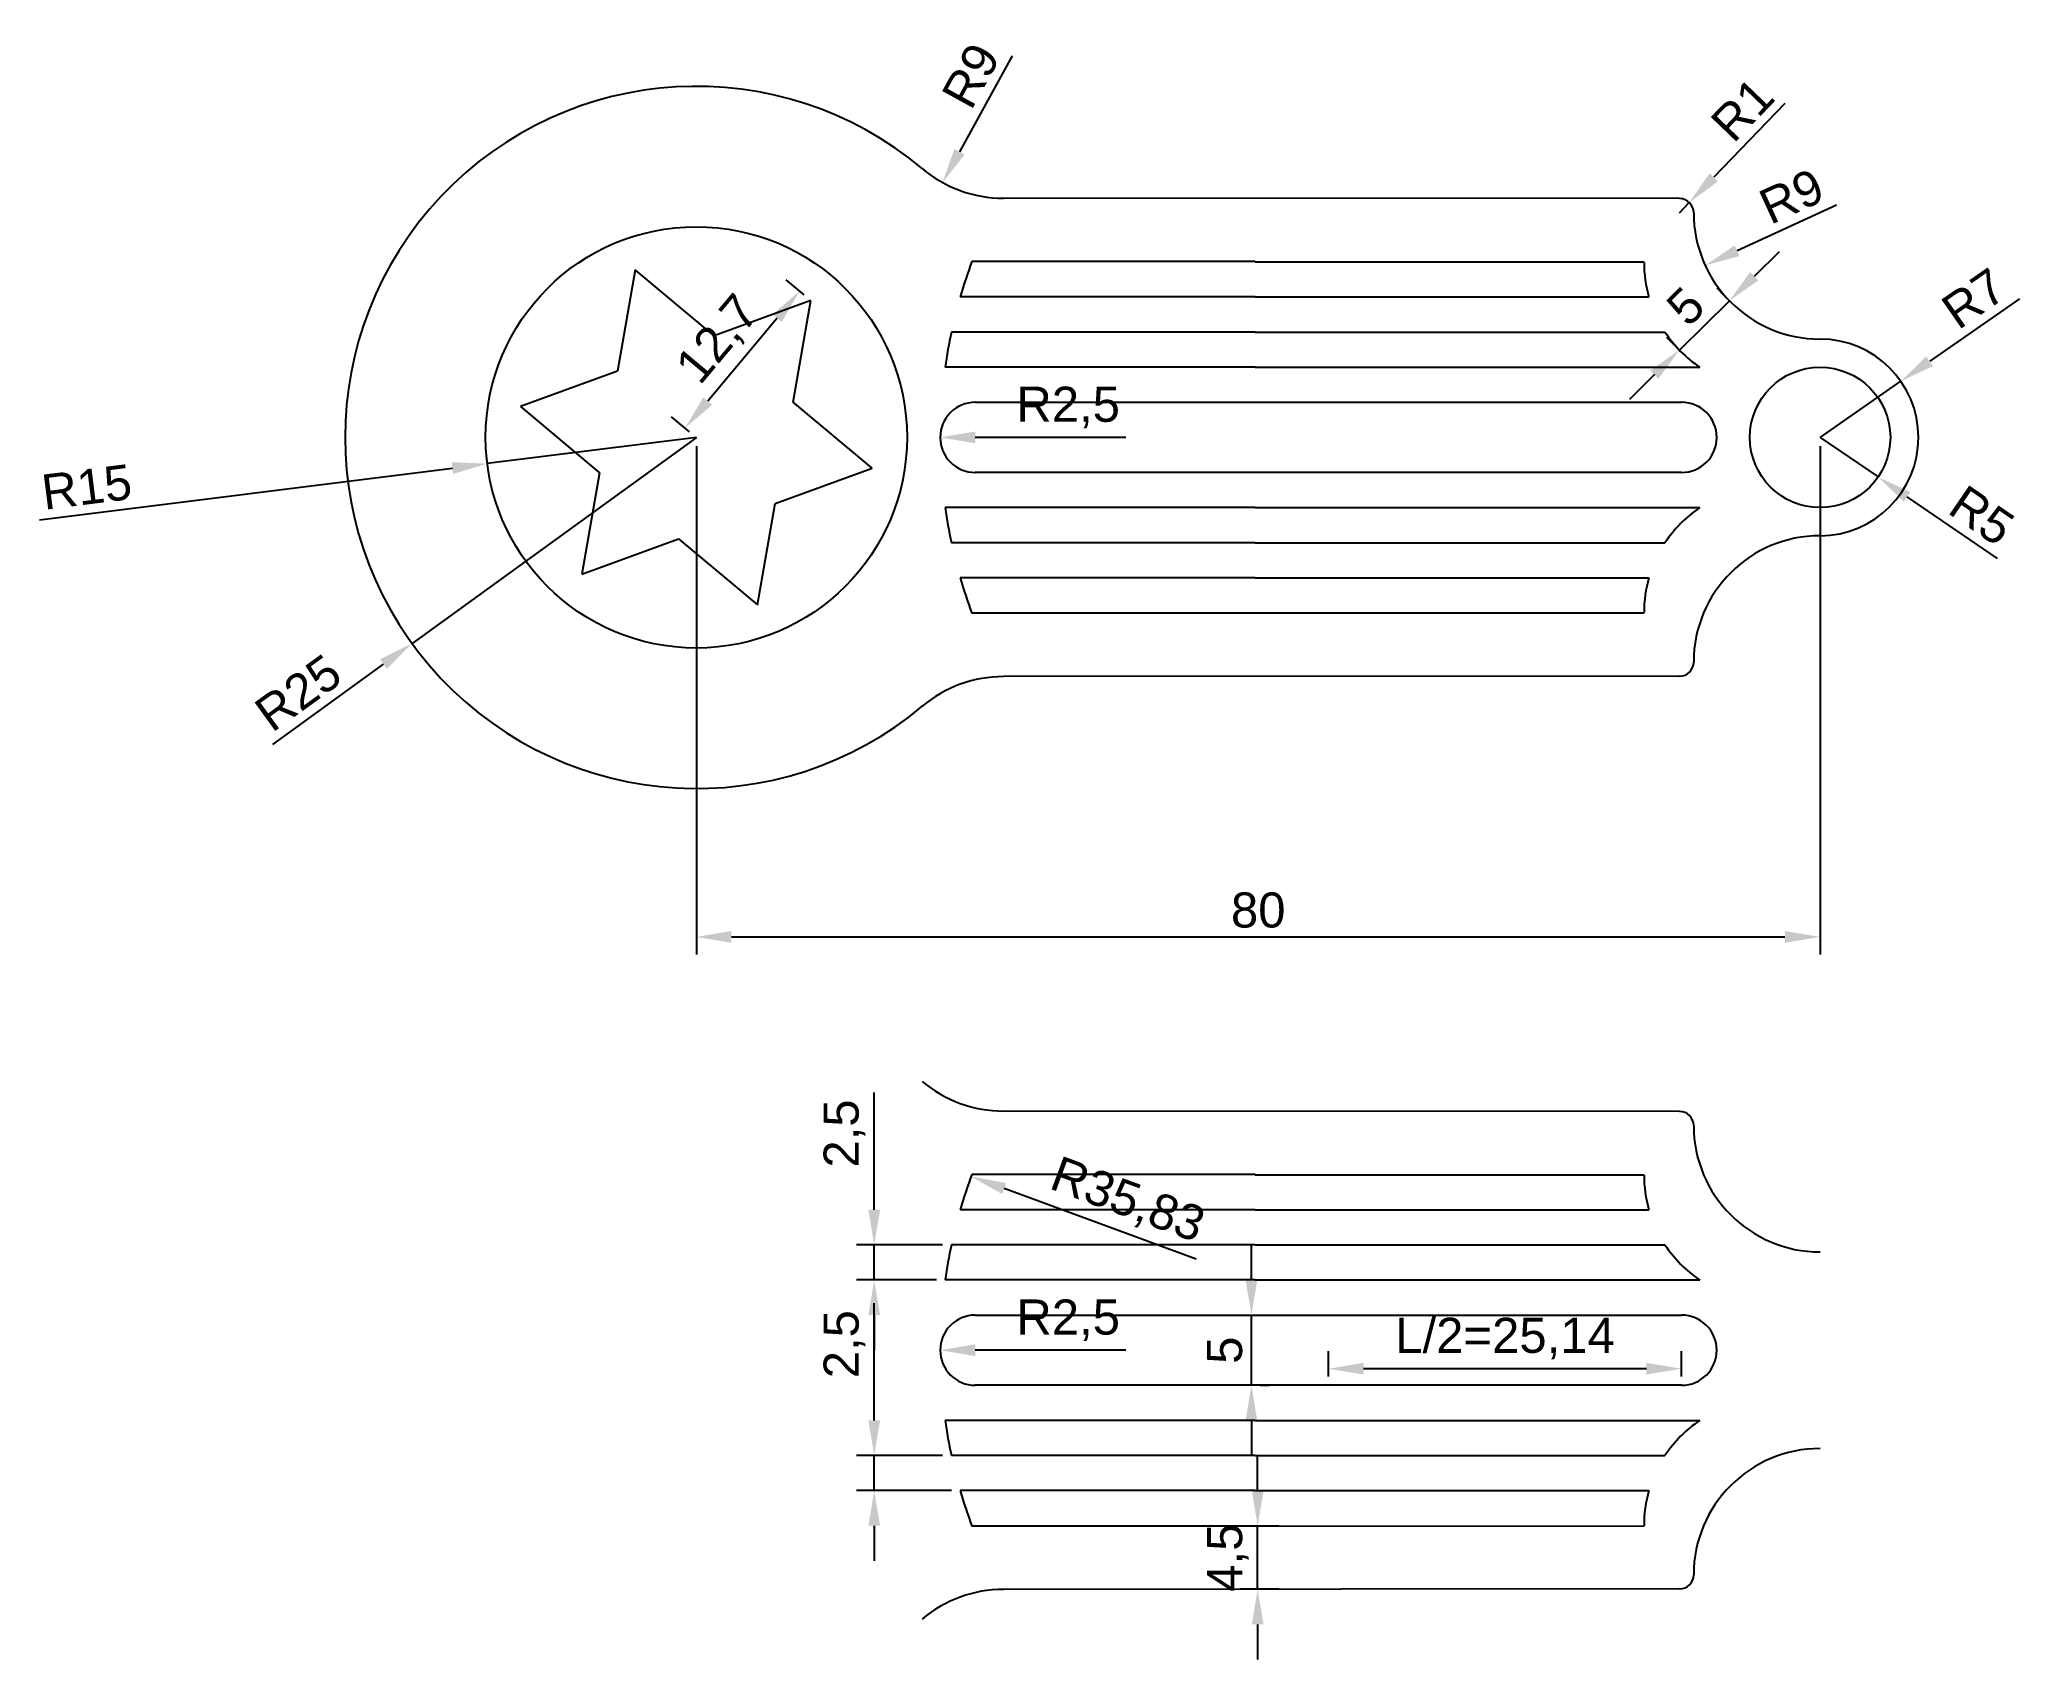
# Model space of a CAD drawing. Header units: millimetres. Extents: x 453 to 594, y 413 to 528.
import ezdxf

# ---------------------------------------------------------------- set-up
doc = ezdxf.new("R2010")
doc.units = ezdxf.units.MM
doc.styles.get("Standard").update_dxf_attribs({"font": 'arial.ttf'})
doc.dimstyles.new('ISO-25', dxfattribs={"dimtxt": 2.5, "dimasz": 2.5, "dimexe": 1.25, "dimexo": 0.625, "dimtad": 1, "dimtxsty": 'Standard', "dimcen": 2.5, "dimadec": 0, "dimazin": 0, "dimtfac": 1, "dimtmove": 0, "dimatfit": 3, "dimfxl": 1, "dimarcsym": 0})

# ---------------------------------------------------------------- blocks, each defined once
blk = doc.blocks.new('*D4')
at = {"color": 0, "lineweight": -2, "transparency": 16777216}
for p, q in [((507.67, 510.14), (506.4, 511.21)), ((505.75, 508.49), (500.81, 502.58)), ((499.52, 500.4), (498.24, 501.47))]:
    blk.add_line(p, q, dxfattribs=at)
at = {"color": 0, "transparency": 16777216}
for points in [[(505.43, 508.76), (506.07, 508.22), (507.35, 510.41)], [(500.49, 502.85), (501.13, 502.32), (499.2, 500.67)]]:
    blk.add_solid(points, dxfattribs=at)
at = {"layer": 'Defpoints', "color": 0, "transparency": 16777216}
for p in [(508.15, 509.74), (499.2, 500.67), (500, 500)]:
    blk.add_point(p, dxfattribs=at)
at = {"color": 0, "transparency": 16777216, "insert": (501.65, 506.9), "char_height": 2.5, "attachment_point": 5, "rotation": 50.0732}
blk.add_mtext('12,7', dxfattribs=at)
blk = doc.blocks.new('*D5')
at = {"color": 0, "lineweight": -2, "transparency": 16777216}
for p, q in [((500, 500), (485.12, 498.13)), ((453.25, 494.12), (482.64, 497.82))]:
    blk.add_line(p, q, dxfattribs=at)
at = {"color": 0, "transparency": 16777216}
blk.add_solid([(482.58, 498.23), (482.69, 497.4), (485.12, 498.13)], dxfattribs=at)
at = {"layer": 'Defpoints', "color": 0, "transparency": 16777216}
for p in [(500, 500), (485.12, 498.13)]:
    blk.add_point(p, dxfattribs=at)
at = {"color": 0, "transparency": 16777216, "insert": (456.6, 496.46), "char_height": 2.5, "attachment_point": 5, "rotation": 7.1676}
blk.add_mtext('R15', dxfattribs=at)
blk = doc.blocks.new('*D6')
at = {"color": 0, "lineweight": -2, "transparency": 16777216}
for p, q in [((500, 500), (479.76, 485.33)), ((469.85, 478.14), (477.73, 483.86))]:
    blk.add_line(p, q, dxfattribs=at)
at = {"color": 0, "transparency": 16777216}
blk.add_solid([(477.49, 484.2), (477.98, 483.52), (479.76, 485.33)], dxfattribs=at)
at = {"layer": 'Defpoints', "color": 0, "transparency": 16777216}
for p in [(500, 500), (479.76, 485.33)]:
    blk.add_point(p, dxfattribs=at)
at = {"color": 0, "transparency": 16777216, "insert": (471.66, 481.81), "char_height": 2.5, "attachment_point": 5, "rotation": 35.9395}
blk.add_mtext('R25', dxfattribs=at)
blk = doc.blocks.new('*D7')
at = {"color": 0, "lineweight": -2, "transparency": 16777216}
for p, q in [((500, 499.37), (500, 463.18)), ((580, 499.37), (580, 463.18)), ((502.5, 464.43), (577.5, 464.43))]:
    blk.add_line(p, q, dxfattribs=at)
at = {"color": 0, "transparency": 16777216}
for points in [[(502.5, 464.85), (502.5, 464.01), (500, 464.43)], [(577.5, 464.85), (577.5, 464.01), (580, 464.43)]]:
    blk.add_solid(points, dxfattribs=at)
at = {"layer": 'Defpoints', "color": 0, "transparency": 16777216}
for p in [(500, 500), (580, 500), (580, 464.43)]:
    blk.add_point(p, dxfattribs=at)
at = {"color": 0, "transparency": 16777216, "insert": (540, 466.33), "char_height": 2.5, "attachment_point": 5}
blk.add_mtext('80', dxfattribs=at)
blk = doc.blocks.new('*D8')
at = {"color": 0, "lineweight": -2, "transparency": 16777216}
blk.add_line((530.57, 500), (519.86, 500), dxfattribs=at)
at = {"color": 0, "transparency": 16777216}
blk.add_solid([(519.86, 500.42), (519.86, 499.58), (517.36, 500)], dxfattribs=at)
at = {"layer": 'Defpoints', "color": 0, "transparency": 16777216}
for p in [(517.36, 500), (519.86, 500)]:
    blk.add_point(p, dxfattribs=at)
at = {"color": 0, "transparency": 16777216, "insert": (526.47, 502.13), "char_height": 2.5, "attachment_point": 5}
blk.add_mtext('R2,5', dxfattribs=at)
blk = doc.blocks.new('*D9')
at = {"color": 0, "lineweight": -2, "transparency": 16777216}
for p, q in [((575.33, 511.48), (577.11, 513.24)), ((573.2, 510.08), (572.67, 510.62)), ((569.98, 506.22), (573.54, 509.73)), ((569.63, 506.57), (569.1, 507.11)), ((568.2, 504.47), (566.42, 502.71))]:
    blk.add_line(p, q, dxfattribs=at)
at = {"color": 0, "transparency": 16777216}
for points in [[(575.03, 511.78), (575.62, 511.19), (573.54, 509.73)], [(567.91, 504.76), (568.49, 504.17), (569.98, 506.22)]]:
    blk.add_solid(points, dxfattribs=at)
at = {"layer": 'Defpoints', "color": 0, "transparency": 16777216}
for p in [(573.54, 509.73), (573.64, 509.64), (570.07, 506.13)]:
    blk.add_point(p, dxfattribs=at)
at = {"color": 0, "transparency": 16777216, "insert": (570.43, 509.33), "char_height": 2.5, "attachment_point": 5, "rotation": 44.5617}
blk.add_mtext('5', dxfattribs=at)
blk = doc.blocks.new('*D10')
at = {"color": 0, "lineweight": -2, "transparency": 16777216}
blk.add_line((581.17, 516.54), (574.09, 513.29), dxfattribs=at)
at = {"color": 0, "transparency": 16777216}
blk.add_solid([(573.92, 513.67), (574.26, 512.91), (571.82, 512.25)], dxfattribs=at)
at = {"layer": 'Defpoints', "color": 0, "transparency": 16777216}
for p in [(580, 516), (571.82, 512.25)]:
    blk.add_point(p, dxfattribs=at)
at = {"color": 0, "transparency": 16777216, "insert": (577.97, 517.16), "char_height": 2.5, "attachment_point": 5, "rotation": 24.6096}
blk.add_mtext('R9', dxfattribs=at)
blk = doc.blocks.new('*D11')
at = {"color": 0, "lineweight": -2, "transparency": 16777216}
for p, q in [((577.49, 523.78), (572.43, 518.52)), ((570, 516), (570.69, 516.72))]:
    blk.add_line(p, q, dxfattribs=at)
at = {"color": 0, "transparency": 16777216}
blk.add_solid([(572.13, 518.81), (572.73, 518.23), (570.69, 516.72)], dxfattribs=at)
at = {"layer": 'Defpoints', "color": 0, "transparency": 16777216}
for p in [(570, 516), (570.69, 516.72)]:
    blk.add_point(p, dxfattribs=at)
at = {"color": 0, "transparency": 16777216, "insert": (574.47, 523.35), "char_height": 2.5, "attachment_point": 5, "rotation": 46.0875}
blk.add_mtext('R1', dxfattribs=at)
blk = doc.blocks.new('*D12')
at = {"color": 0, "lineweight": -2, "transparency": 16777216}
blk.add_line((522.49, 527.16), (518.74, 520.34), dxfattribs=at)
at = {"color": 0, "transparency": 16777216}
blk.add_solid([(518.37, 520.54), (519.1, 520.14), (517.53, 518.15)], dxfattribs=at)
at = {"layer": 'Defpoints', "color": 0, "transparency": 16777216}
for p in [(521.87, 526.03), (517.53, 518.15)]:
    blk.add_point(p, dxfattribs=at)
at = {"color": 0, "transparency": 16777216, "insert": (519.55, 525.76), "char_height": 2.5, "attachment_point": 5, "rotation": 61.1774}
blk.add_mtext('R9', dxfattribs=at)
blk = doc.blocks.new('*D13')
at = {"color": 0, "lineweight": -2, "transparency": 16777216}
for p, q in [((580, 500), (584.13, 497.18)), ((592.63, 491.37), (586.19, 495.77))]:
    blk.add_line(p, q, dxfattribs=at)
at = {"color": 0, "transparency": 16777216}
blk.add_solid([(586.43, 496.11), (585.96, 495.42), (584.13, 497.18)], dxfattribs=at)
at = {"layer": 'Defpoints', "color": 0, "transparency": 16777216}
for p in [(580, 500), (584.13, 497.18)]:
    blk.add_point(p, dxfattribs=at)
at = {"color": 0, "transparency": 16777216, "insert": (591.51, 494.43), "char_height": 2.5, "attachment_point": 5, "rotation": 325.6539}
blk.add_mtext('R5', dxfattribs=at)
blk = doc.blocks.new('*D14')
at = {"color": 0, "lineweight": -2, "transparency": 16777216}
for p, q in [((594.19, 509.87), (587.8, 505.42)), ((580, 500), (585.75, 504))]:
    blk.add_line(p, q, dxfattribs=at)
at = {"color": 0, "transparency": 16777216}
blk.add_solid([(587.56, 505.77), (588.04, 505.08), (585.75, 504)], dxfattribs=at)
at = {"layer": 'Defpoints', "color": 0, "transparency": 16777216}
for p in [(585.75, 504), (580, 500)]:
    blk.add_point(p, dxfattribs=at)
at = {"color": 0, "transparency": 16777216, "insert": (590.95, 509.9), "char_height": 2.5, "attachment_point": 5, "rotation": 34.8147}
blk.add_mtext('R7', dxfattribs=at)
blk = doc.blocks.new('*D15')
at = {"color": 0, "lineweight": -2, "transparency": 16777216}
for p, q in [((512.66, 445), (512.66, 453.36)), ((517.53, 442.5), (511.41, 442.5)), ((512.66, 440), (512.66, 442.5)), ((517.09, 440), (511.41, 440)), ((512.66, 437.5), (512.66, 435))]:
    blk.add_line(p, q, dxfattribs=at)
at = {"color": 0, "transparency": 16777216}
for points in [[(512.25, 445), (513.08, 445), (512.66, 442.5)], [(512.25, 437.5), (513.08, 437.5), (512.66, 440)]]:
    blk.add_solid(points, dxfattribs=at)
at = {"layer": 'Defpoints', "color": 0, "transparency": 16777216}
for p in [(512.66, 442.5), (518.15, 442.5), (517.71, 440)]:
    blk.add_point(p, dxfattribs=at)
at = {"color": 0, "transparency": 16777216, "insert": (510.54, 450.43), "char_height": 2.5, "attachment_point": 5, "rotation": 90}
blk.add_mtext('2,5', dxfattribs=at)
blk = doc.blocks.new('*D16')
at = {"color": 0, "lineweight": -2, "transparency": 16777216}
for p, q in [((512.66, 430), (512.66, 438.36)), ((517.53, 427.5), (511.41, 427.5)), ((512.66, 425), (512.66, 427.5)), ((518.16, 425), (511.41, 425)), ((512.66, 422.5), (512.66, 420))]:
    blk.add_line(p, q, dxfattribs=at)
at = {"color": 0, "transparency": 16777216}
for points in [[(512.25, 430), (513.08, 430), (512.66, 427.5)], [(512.25, 422.5), (513.08, 422.5), (512.66, 425)]]:
    blk.add_solid(points, dxfattribs=at)
at = {"layer": 'Defpoints', "color": 0, "transparency": 16777216}
for p in [(512.66, 427.5), (518.15, 427.5), (518.78, 425)]:
    blk.add_point(p, dxfattribs=at)
at = {"color": 0, "transparency": 16777216, "insert": (510.54, 435.43), "char_height": 2.5, "attachment_point": 5, "rotation": 90}
blk.add_mtext('2,5', dxfattribs=at)
blk = doc.blocks.new('*D17')
at = {"color": 0, "lineweight": -2, "transparency": 16777216}
for p, q in [((545, 433.12), (545, 434.93)), ((570.14, 433.12), (570.14, 434.93)), ((567.64, 433.68), (547.5, 433.68))]:
    blk.add_line(p, q, dxfattribs=at)
at = {"color": 0, "transparency": 16777216}
for points in [[(547.5, 434.1), (547.5, 433.27), (545, 433.68)], [(567.64, 434.1), (567.64, 433.27), (570.14, 433.68)]]:
    blk.add_solid(points, dxfattribs=at)
at = {"layer": 'Defpoints', "color": 0, "transparency": 16777216}
for p in [(545, 433.68), (545, 432.5), (570.14, 432.5)]:
    blk.add_point(p, dxfattribs=at)
at = {"color": 0, "transparency": 16777216, "insert": (557.57, 435.83), "char_height": 2.5, "attachment_point": 5}
blk.add_mtext('L/2=25,14', dxfattribs=at)
blk = doc.blocks.new('*D18')
at = {"color": 0, "lineweight": -2, "transparency": 16777216}
for p, q in [((539.52, 440), (539.52, 442.5)), ((539.52, 432.5), (539.52, 437.5)), ((540.14, 437.5), (540.77, 437.5)), ((540.14, 432.5), (540.77, 432.5)), ((539.52, 430), (539.52, 427.5))]:
    blk.add_line(p, q, dxfattribs=at)
at = {"color": 0, "transparency": 16777216}
for points in [[(539.1, 440), (539.93, 440), (539.52, 437.5)], [(539.1, 430), (539.93, 430), (539.52, 432.5)]]:
    blk.add_solid(points, dxfattribs=at)
at = {"layer": 'Defpoints', "color": 0, "transparency": 16777216}
for p in [(539.52, 437.5), (539.52, 437.5), (539.52, 432.5)]:
    blk.add_point(p, dxfattribs=at)
at = {"color": 0, "transparency": 16777216, "insert": (537.62, 435), "char_height": 2.5, "attachment_point": 5, "rotation": 90}
blk.add_mtext('5', dxfattribs=at)
blk = doc.blocks.new('*D19')
at = {"color": 0, "lineweight": -2, "transparency": 16777216}
blk.add_line((530.57, 435), (519.86, 435), dxfattribs=at)
at = {"color": 0, "transparency": 16777216}
blk.add_solid([(519.86, 435.42), (519.86, 434.58), (517.36, 435)], dxfattribs=at)
at = {"layer": 'Defpoints', "color": 0, "transparency": 16777216}
for p in [(517.36, 435), (519.86, 435)]:
    blk.add_point(p, dxfattribs=at)
at = {"color": 0, "transparency": 16777216, "insert": (526.47, 437.13), "char_height": 2.5, "attachment_point": 5}
blk.add_mtext('R2,5', dxfattribs=at)
blk = doc.blocks.new('*D20')
at = {"color": 0, "lineweight": -2, "transparency": 16777216}
for p, q in [((539.96, 424.98), (539.96, 427.48)), ((541.46, 422.48), (538.71, 422.48)), ((539.96, 417.98), (539.96, 422.48)), ((541.46, 417.98), (538.71, 417.98)), ((539.96, 415.48), (539.96, 412.98))]:
    blk.add_line(p, q, dxfattribs=at)
at = {"color": 0, "transparency": 16777216}
for points in [[(539.55, 424.98), (540.38, 424.98), (539.96, 422.48)], [(539.55, 415.48), (540.38, 415.48), (539.96, 417.98)]]:
    blk.add_solid(points, dxfattribs=at)
at = {"layer": 'Defpoints', "color": 0, "transparency": 16777216}
for p in [(539.96, 422.48), (542.09, 422.48), (542.09, 417.98)]:
    blk.add_point(p, dxfattribs=at)
at = {"color": 0, "transparency": 16777216, "insert": (537.84, 420.23), "char_height": 2.5, "attachment_point": 5, "rotation": 90}
blk.add_mtext('4,5', dxfattribs=at)
blk = doc.blocks.new('*D21')
at = {"color": 0, "lineweight": -2, "transparency": 16777216}
blk.add_line((535.59, 441.48), (521.91, 446.51), dxfattribs=at)
at = {"color": 0, "transparency": 16777216}
blk.add_solid([(522.05, 446.9), (521.77, 446.12), (519.56, 447.37)], dxfattribs=at)
at = {"layer": 'Defpoints', "color": 0, "transparency": 16777216}
for p in [(519.56, 447.37), (553.19, 435)]:
    blk.add_point(p, dxfattribs=at)
at = {"color": 0, "transparency": 16777216, "insert": (530.66, 445.56), "char_height": 2.5, "attachment_point": 5, "rotation": 339.7954}
blk.add_mtext('R35,83', dxfattribs=at)

msp = doc.modelspace()

# ---------------------------------------------------------------- linework, layer by layer
for p, q in [((570, 517), (521.867, 517.031)), ((570, 517), (570, 517)), ((571, 516), (571, 516)), ((571, 516), (571, 516)), ((495.641, 511.929), (494.377, 504.706)), ((501.264, 507.223), (495.641, 511.929)), ((539.774, 512.519), (519.618, 512.519)), ((539.774, 512.5), (567.465, 512.5)), ((508.151, 509.739), (501.264, 507.223)), ((506.887, 502.517), (508.151, 509.739)), ((538.911, 510), (518.784, 510)), ((539.774, 510), (538.911, 510)), ((539.774, 510), (567.808, 510)), ((539.774, 507.5), (518.154, 507.5)), ((539.774, 507.5), (568.958, 507.5)), ((580, 507), (580, 507)), ((494.377, 504.706), (487.49, 502.189)), ((539.774, 505), (517.711, 505)), ((539.774, 505), (571.436, 505)), ((487.49, 502.189), (493.113, 497.483)), ((512.51, 497.811), (506.887, 502.517)), ((519.86, 502.5), (570.14, 502.5)), ((505.623, 495.294), (512.51, 497.811)), ((493.113, 497.483), (491.849, 490.261)), ((570.14, 497.5), (519.86, 497.5)), ((504.359, 488.071), (505.623, 495.294)), ((539.774, 495), (517.711, 495)), ((539.774, 495), (571.436, 495)), ((491.849, 490.261), (498.736, 492.777)), ((498.736, 492.777), (504.359, 488.071)), ((539.774, 492.5), (518.154, 492.5)), ((539.774, 492.5), (568.958, 492.5)), ((538.911, 490), (518.784, 490)), ((539.774, 490), (538.911, 490)), ((539.774, 490), (567.808, 490)), ((539.774, 487.481), (519.618, 487.481)), ((539.774, 487.5), (567.465, 487.5)), ((570, 483), (521.867, 482.969)), ((570, 452), (521.867, 452.031)), ((570, 452), (570, 452)), ((571, 451), (571, 451)), ((571, 451), (571, 451)), ((539.774, 447.519), (519.618, 447.519)), ((539.774, 447.5), (567.465, 447.5)), ((538.911, 445), (518.784, 445)), ((539.774, 445), (538.911, 445)), ((539.774, 445), (567.808, 445)), ((539.774, 442.5), (518.154, 442.5)), ((539.774, 442.5), (568.958, 442.5)), ((539.774, 440), (517.711, 440)), ((539.774, 440), (571.436, 440)), ((519.86, 437.5), (570.14, 437.5)), ((570.14, 432.5), (519.86, 432.5)), ((539.774, 430), (517.711, 430)), ((539.774, 430), (571.436, 430)), ((539.774, 427.5), (518.154, 427.5)), ((539.774, 427.5), (568.958, 427.5)), ((538.911, 425), (518.784, 425)), ((539.774, 425), (538.911, 425)), ((539.774, 425), (567.808, 425)), ((539.774, 422.481), (519.618, 422.481)), ((539.774, 422.481), (567.465, 422.5)), ((570, 418), (521.867, 417.969))]:
    msp.add_line(p, q)
for centre, radius in [((500, 500), 15), ((580, 500), 5)]:
    msp.add_circle(centre, radius)
for centre, radius, start, end in [((500, 500), 25, 49.96116, 310.03884), ((521.872, 526.031), 9, 229.96116, 269.96347), ((570, 516), 1, 0, 90), ((580, 516), 9, 180, 270), ((553.19, 500), 35.83, 159.54892, 163.79376), ((576.464, 512.464), 9, 180, 195.89228), ((553.19, 500), 35.83, 167.91739, 171.97832), ((576.464, 512.464), 9, 213.47735, 236.03563), ((580, 500), 7, 270, 90), ((519.86, 500), 2.5, 90, 270), ((570.14, 500), 2.5, 270, 90), ((553.19, 500), 35.83, 188.02168, 192.08261), ((576.464, 487.536), 9, 123.96437, 146.52265), ((580, 484), 9, 90, 180), ((553.19, 500), 35.83, 196.20624, 200.45108), ((576.464, 487.536), 9, 164.10772, 180), ((570, 484), 1, 270, 0), ((521.872, 473.969), 9, 90.03653, 130.03884), ((521.872, 461.031), 9, 229.96116, 269.96347), ((570, 451), 1, 0, 90), ((580, 451), 9, 180, 270), ((553.19, 435), 35.83, 159.54892, 163.79376), ((576.464, 447.464), 9, 180, 195.89228), ((553.19, 435), 35.83, 167.91739, 171.97832), ((576.464, 447.464), 9, 213.47735, 236.03563), ((519.86, 435), 2.5, 90, 270), ((570.14, 435), 2.5, 270, 90), ((553.19, 435), 35.83, 188.02168, 192.08261), ((576.464, 422.536), 9, 123.96437, 146.52265), ((580, 419), 9, 90, 180), ((553.19, 435), 35.83, 196.20624, 200.45108), ((576.464, 422.536), 9, 164.10772, 180.22622), ((570, 419), 1, 270, 0), ((521.872, 408.969), 9, 90.03653, 130.03884)]:
    msp.add_arc(centre, radius, start, end)

# ---------------------------------------------------------------- dimensions: what is measured, and where the dimension line sits
for center, mpoint, picture, middle in [((521.872, 526.031), (517.534, 518.146), '*D12', (521.218, 524.842)), ((580, 516), (571.818, 512.252), '*D10', (578.766, 515.435)), ((519.86, 500), (517.36, 500), '*D8', (526.466, 500)), ((500, 500), (485.117, 498.128), '*D5', (456.84, 494.572)), ((553.19, 435), (519.565, 447.375), '*D21', (529.925, 443.562)), ((519.86, 435), (517.36, 435), '*D19', (526.466, 435))]:
    dim = msp.add_radius_dim(center=center, mpoint=mpoint, dimstyle='ISO-25')
    dim.commit()
    dim.dimension.update_dxf_attribs({"geometry": picture, "text_midpoint": middle, "dimtype": 164})
for center, mpoint, picture, middle in [((570, 516), (570.694, 516.72), '*D11', (574.471, 523.355)), ((580, 500), (585.747, 503.996), '*D14', (590.95, 509.898)), ((500, 500), (479.759, 485.327), '*D6', (471.663, 481.806)), ((580, 500), (584.128, 497.179), '*D13', (591.514, 494.429))]:
    dim = msp.add_radius_dim(center=center, mpoint=mpoint, dimstyle='ISO-25')
    dim.commit()
    dim.dimension.update_dxf_attribs({"geometry": picture, "text_midpoint": middle})
for base, p1, p2, angle, picture, middle, dimtype in [((573.544, 509.729), (570.074, 506.128), (573.636, 509.636), 44.56169, '*D9', (571.763, 507.975), 161), ((539.965, 422.482), (542.09, 417.982), (542.087, 422.482), 90, '*D20', (539.965, 420.232), 160)]:
    dim = msp.add_linear_dim(base=base, p1=p1, p2=p2, angle=angle, dimstyle='ISO-25')
    dim.commit()
    dim.dimension.update_dxf_attribs({"geometry": picture, "text_midpoint": middle, "dimtype": dimtype})
dim = msp.add_aligned_dim(p1=(508.151, 509.739), p2=(500, 500), distance=-1.039, dimstyle='ISO-25')
dim.commit()
dim.dimension.update_dxf_attribs({"geometry": '*D4', "text_midpoint": (501.647, 506.902)})
dim = msp.add_linear_dim(base=(580, 464.429), p1=(500, 500), p2=(580, 500), dimstyle='ISO-25')
dim.commit()
dim.dimension.update_dxf_attribs({"geometry": '*D7', "text_midpoint": (540, 466.33)})
for base, p1, p2, picture, middle in [((512.664, 442.5), (517.711, 440), (518.154, 442.5), '*D15', (510.537, 450.431)), ((539.515, 437.5), (539.515, 432.5), (539.515, 437.5), '*D18', (537.619, 435)), ((512.664, 427.5), (518.784, 425), (518.154, 427.5), '*D16', (510.537, 435.431))]:
    dim = msp.add_linear_dim(base=base, p1=p1, p2=p2, angle=90, dimstyle='ISO-25')
    dim.commit()
    dim.dimension.update_dxf_attribs({"geometry": picture, "text_midpoint": middle})
dim = msp.add_linear_dim(base=(545, 433.683), p1=(570.14, 432.5), p2=(545, 432.5), text='L/2=<>', dimstyle='ISO-25')
dim.commit()
dim.dimension.update_dxf_attribs({"geometry": '*D17', "text_midpoint": (557.57, 435.826)})

doc.saveas('drawing.dxf')
